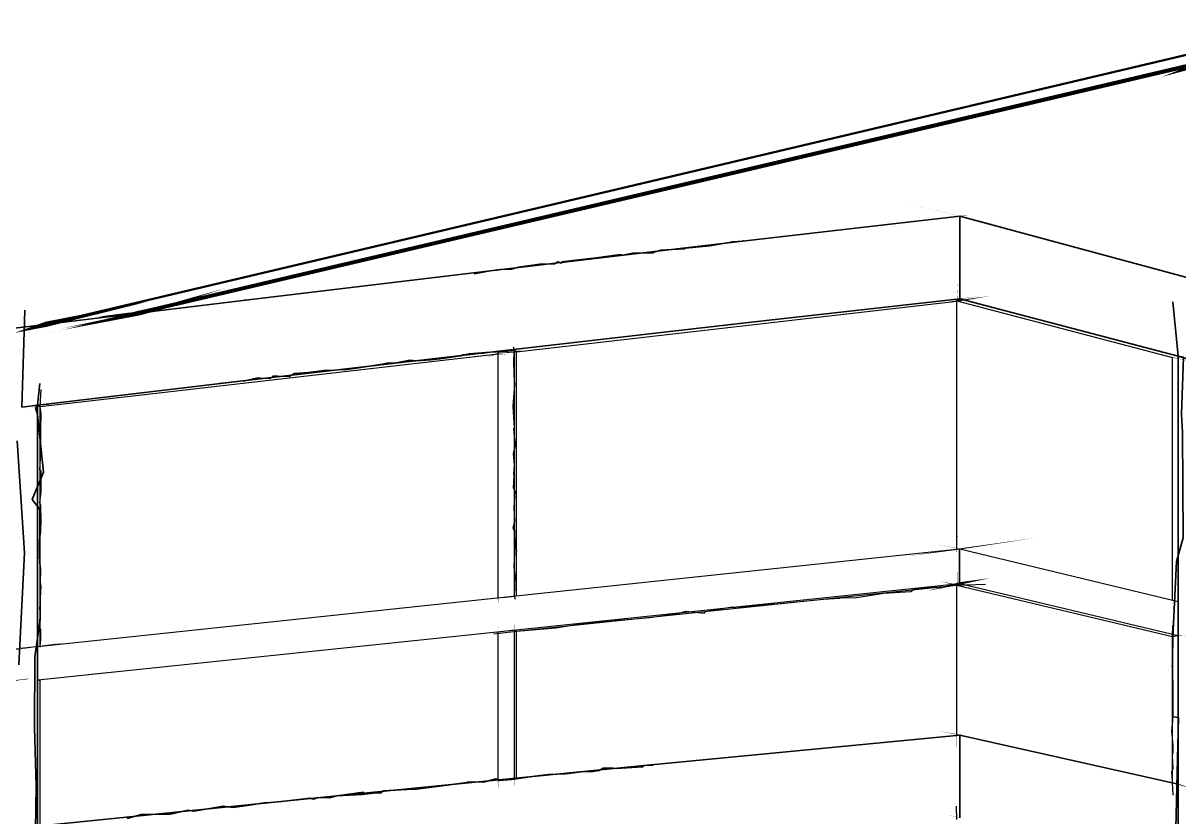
# Model space of a CAD drawing. Header units: inches. Extents: x -877 to 882, y -418 to 410.
# Drawn here: x 287.3 to 463.3, y 288.8 to 409.7 of the extents above; entities that cross this region are included whole.
import ezdxf

# ---------------------------------------------------------------- set-up
doc = ezdxf.new("R2010")
doc.units = ezdxf.units.IN
doc.header["$LTSCALE"] = 0.5
doc.header["$MEASUREMENT"] = 0
doc.layers.get('0').update_dxf_attribs({"lineweight": 18})
for name, color, linetype, lineweight in [('A-Glaz-Curt', 52, 'Continuous', 35), ('A-Glaz-Curt-Unit', 51, 'Continuous', 25), ('A-Wall', 113, 'Continuous', 35)]:
    doc.layers.add(name, color=color, linetype=linetype, lineweight=lineweight)

# ---------------------------------------------------------------- blocks, each defined once
blk = doc.blocks.new('*U12')
at = {"color": 7, "linetype": 'Continuous', "lineweight": -3}
for p, q in [((362.44, 328.49), (362.44, 359.65)), ((362.44, 359.65), (362.44, 359.65)), ((289.55, 351.51), (289.55, 351.51)), ((289.55, 351.51), (289.59, 351.48)), ((289.59, 351.48), (289.65, 351.45)), ((362.44, 322.49), (362.44, 328.49)), ((360.26, 322.26), (362.13, 322.46)), ((362.44, 298.19), (362.44, 317.1)), ((362.44, 294.73), (362.44, 298.19))]:
    blk.add_line(p, q, dxfattribs=at)
at = {"layer": 'A-Glaz-Curt', "color": 143, "linetype": 'Continuous', "lineweight": 35}
for p, q in [((396.87, 376.47), (429.92, 380.29)), ((429.92, 367.69), (429.92, 380.29)), ((429.92, 380.29), (429.93, 380.29)), ((429.93, 367.7), (429.93, 380.29)), ((429.93, 380.29), (551.23, 347.51)), ((358.41, 371.96), (396.87, 376.47)), ((320.77, 367.46), (358.41, 371.96)), ((283.96, 362.98), (320.77, 367.46)), ((396.87, 363.98), (429.92, 367.69)), ((429.46, 367.36), (429.92, 367.69)), ((429.92, 367.69), (429.93, 367.7)), ((429.93, 367.7), (463.19, 358.95)), ((358.41, 359.58), (396.87, 363.98)), ((320.77, 355.2), (358.41, 359.58)), ((463.19, -254.38), (463.19, 358.95)), ((463.19, 358.95), (464.73, 358.54)), ((289.55, 351.51), (320.77, 355.2)), ((287.15, 351.23), (289.54, 351.51)), ((289.54, -251.78), (289.54, 351.51)), ((289.54, 351.51), (289.55, 351.51)), ((289.65, 351.45), (289.94, 351.28)), ((381.88, 296.65), (429.93, 301.3)), ((429.93, 288.7), (429.93, 301.3)), ((429.93, 301.3), (463.19, 293.8)), ((335.09, 292.03), (381.88, 296.65)), ((289.54, 287.43), (335.09, 292.03))]:
    blk.add_line(p, q, dxfattribs=at)
at = {"layer": 'A-Glaz-Curt-Unit', "color": 141, "linetype": 'Continuous', "lineweight": 25}
for p, q in [((362.44, 359.65), (429.46, 367.36)), ((429.46, 367.36), (429.5, 367.39)), ((429.46, 329.57), (429.46, 367.36)), ((429.5, 329.58), (429.5, 367.39)), ((429.5, 367.39), (462.33, 358.76)), ((289.94, 351.3), (359.63, 359.32)), ((462.33, 321.82), (462.33, 358.76)), ((289.94, 314.82), (289.94, 351.3)), ((362.44, 317.1), (429.46, 324.09)), ((429.46, 301.25), (429.46, 324.09)), ((429.5, 301.26), (429.5, 324.12)), ((429.5, 324.12), (462.33, 316.29)), ((462.33, 294), (462.33, 316.29)), ((289.94, 287.47), (289.94, 309.53)), ((289.94, 309.53), (289.94, 309.53))]:
    blk.add_line(p, q, dxfattribs=at)
at = {"layer": 'A-Glaz-Curt-Unit', "color": 143, "linetype": 'Continuous', "lineweight": 25}
for p, q in [((359.63, 359.58), (362.13, 359.87)), ((359.63, 322.19), (359.63, 359.58)), ((362.13, 322.46), (362.13, 359.87)), ((362.13, 359.87), (362.44, 359.65)), ((289.59, 314.79), (429.89, 329.62)), ((429.89, 329.62), (429.93, 329.64)), ((429.89, 324.37), (429.89, 329.62)), ((429.93, 324.39), (429.93, 329.64)), ((429.93, 329.64), (463.19, 321.61)), ((289.59, 309.72), (429.89, 324.37)), ((429.46, 324.09), (429.89, 324.37)), ((429.89, 324.37), (429.93, 324.39)), ((429.93, 324.39), (463.19, 316.46)), ((359.63, 317.03), (362.13, 317.3)), ((359.63, 294.45), (359.63, 317.03)), ((362.13, 294.7), (362.13, 317.3)), ((362.13, 317.3), (362.44, 317.1)), ((462.33, 316.29), (463.19, 316.46)), ((289.59, 309.72), (289.59, 314.79)), ((289.59, 309.72), (289.94, 309.53))]:
    blk.add_line(p, q, dxfattribs=at)
at = {"layer": 'A-Wall', "color": 252, "linetype": 'Continuous', "lineweight": 50}
for p, q in [((290.79, 363.82), (467.25, 405.52)), ((303.53, 365.36), (467.25, 403.94)), ((304.42, 365.47), (467.16, 403.81)), ((305.01, 365.54), (467.11, 403.72)), ((305.91, 365.65), (467.02, 403.59))]:
    blk.add_line(p, q, dxfattribs=at)
blk = doc.blocks.new('New Napkin Sketch')
at = {"layer": 'A-Wall', "color": 143, "linetype": 'Continuous', "lineweight": 35}
for p, q in [((429.92, 367.69), (429.92, 380.29)), ((429.92, 380.29), (429.93, 380.29)), ((429.93, 367.7), (429.93, 380.29)), ((429.46, 367.36), (429.92, 367.69)), ((429.92, 367.69), (429.93, 367.7)), ((463.19, 358.95), (464.73, 358.54)), ((287.15, 351.23), (289.54, 351.51)), ((289.54, 351.51), (289.55, 351.51)), ((289.65, 351.45), (289.94, 351.28)), ((429.93, 288.7), (429.93, 301.3))]:
    blk.add_line(p, q, dxfattribs=at)
at = {"layer": 'A-Wall', "color": 141, "linetype": 'Continuous', "lineweight": 25}
for p, q in [((429.46, 367.36), (429.5, 367.39)), ((289.94, 309.53), (289.94, 309.53))]:
    blk.add_line(p, q, dxfattribs=at)
at = {"layer": 'A-Wall', "color": 143, "linetype": 'Continuous', "lineweight": 25}
for p, q in [((359.63, 359.58), (362.13, 359.87)), ((362.13, 359.87), (362.44, 359.65)), ((429.89, 329.62), (429.93, 329.64)), ((429.89, 324.37), (429.89, 329.62)), ((429.93, 324.39), (429.93, 329.64)), ((429.46, 324.09), (429.89, 324.37)), ((429.89, 324.37), (429.93, 324.39)), ((359.63, 317.03), (362.13, 317.3)), ((362.13, 317.3), (362.44, 317.1)), ((462.33, 316.29), (463.19, 316.46)), ((289.59, 309.72), (289.59, 314.79)), ((289.59, 309.72), (289.94, 309.53))]:
    blk.add_line(p, q, dxfattribs=at)
at = {"layer": 'A-Wall', "color": 7, "linetype": 'Continuous', "lineweight": -3}
for p, q in [((362.44, 359.65), (362.44, 359.65)), ((289.55, 351.51), (289.55, 351.51)), ((289.55, 351.51), (289.59, 351.48)), ((289.59, 351.48), (289.65, 351.45)), ((362.44, 322.49), (362.44, 328.49)), ((360.26, 322.26), (362.13, 322.46)), ((362.44, 298.19), (362.44, 317.1)), ((362.44, 294.73), (362.44, 298.19))]:
    blk.add_line(p, q, dxfattribs=at)
at = {"layer": 'A-Wall', "color": 252, "linetype": 'Continuous', "lineweight": 50, "extrusion": (0, 0, -1)}
for points in [[(-285.9, 362.48, 0, 0.794, 0), (-290.79, 363.82, 0.794, 0, 0), (-306.43, 367.3, 0, 0, 0), (-307.32, 366.94, 0, 0, 0), (-323.23, 370.98, 0, 0, 0), (-332.43, 373.46, 0, 0, 0), (-338.07, 375.91, 0, 0, 0), (-351.46, 377.81, 0, 0, 0), (-362.79, 380.82, 0, 0, 0), (-380.25, 384.46, 0, 0, 0), (-387.51, 386.31, 0, 0, 0), (-390.14, 386.48, 0, 0, 0), (-400.25, 388.9, 0, 0, 0), (-408.15, 391.01, 0, 0, 0), (-411.08, 392.07, 0, 0, 0), (-417.39, 392.86, 0, 0, 0), (-427.62, 395.81, 0, 0, 0), (-441.99, 400.39, 0, 0, 0), (-456.22, 403.04, 0, 0.137, 0), (-467.25, 405.52, 0.137, 0, 0), (-483.35, 409.67, 0, 0, 0)], [(-289.4, 362.1, 0, 0.0206, 0), (-304.42, 365.47, 0.0206, 0, 0), (-307.14, 365.92, 0, 0, 0), (-312.09, 366.82, 0, 0, 0), (-322.65, 369.64, 0, 0, 0), (-329.13, 371.96, 0, 0, 0), (-340.13, 374.29, 0, 0, 0), (-349.63, 376.27, 0, 0, 0), (-357.57, 378.52, 0, 0, 0), (-371.45, 380.66, 0, 0, 0), (-379.75, 383.1, 0, 0, 0), (-385.74, 385.23, 0, 0, 0), (-399.53, 387.21, 0, 0, 0), (-412.94, 391.45, 0, 0, 0), (-427.51, 393.95, 0, 0, 0), (-437.75, 397.3, 0, 0, 0), (-450.93, 400.83, 0, 0, 0), (-454.28, 400.27, 0, 0, 0), (-461.63, 403.14, 0, 0, 0), (-464.96, 402.47, 0, 0.3, 0), (-467.16, 403.81, 0.3, 0, 0), (-478.78, 407.22, 0, 0, 0)], [(-293.54, 362.99, 0, 0.732, 0), (-305.01, 365.54, 0.732, 0, 0), (-317.4, 368.5, 0, 0, 0), (-327.37, 371.56, 0, 0, 0), (-333.94, 372.43, 0, 0, 0), (-348.78, 376.26, 0, 0, 0), (-360.66, 379.38, 0, 0, 0), (-371.08, 381.26, 0, 0, 0), (-375.09, 381.23, 0, 0, 0), (-379.18, 383.85, 0, 0, 0), (-394.67, 386.86, 0, 0, 0), (-410.44, 390.25, 0, 0, 0), (-414.13, 391.38, 0, 0, 0), (-427.37, 395.14, 0, 0, 0), (-431.69, 396.04, 0, 0, 0), (-446.63, 399.54, 0, 0, 0), (-448.05, 398.66, 0, 0, 0), (-460.42, 402.82, 0, 0, 0), (-463.98, 402.58, 0, 0.409, 0), (-467.11, 403.72, 0.409, 0, 0), (-474.83, 405.97, 0, 0, 0)], [(-298.56, 364.96, 0, 0.498, 0), (-303.53, 365.36, 0.498, 0, 0), (-308.69, 365.93, 0, 0, 0), (-323.19, 370.16, 0, 0, 0), (-337.37, 372.89, 0, 0, 0), (-342.46, 374.82, 0, 0, 0), (-351.66, 376.89, 0, 0, 0), (-354.95, 376.66, 0, 0, 0), (-355.79, 376.84, 0, 0, 0), (-363.64, 380.36, 0, 0, 0), (-380.19, 383.08, 0, 0, 0), (-392.56, 386.42, 0, 0, 0), (-397.34, 387.23, 0, 0, 0), (-413.19, 390.45, 0, 0, 0), (-419.83, 393.13, 0, 0, 0), (-423.02, 392.8, 0, 0, 0), (-438.06, 397.42, 0, 0, 0), (-452.58, 399.76, 0, 0, 0), (-458.16, 401.63, 0, 0, 0), (-467.25, 403.19, 0, 0.558, 0), (-467.25, 403.94, 0.558, 0, 0), (-469.73, 405.35, 0, 0, 0)], [(-293.29, 363.21, 0, 0.458, 0), (-305.91, 365.65, 0.458, 0, 0), (-318.23, 369.35, 0, 0, 0), (-330.49, 370.7, 0, 0, 0), (-340.16, 373.83, 0, 0, 0), (-354.98, 377.52, 0, 0, 0), (-370.15, 379.97, 0, 0, 0), (-379.1, 382.28, 0, 0, 0), (-383.97, 383.36, 0, 0, 0), (-388.77, 384.53, 0, 0, 0), (-392.71, 385.41, 0, 0, 0), (-398.62, 386.98, 0, 0, 0), (-411.65, 389.82, 0, 0, 0), (-418.28, 391.95, 0, 0, 0), (-426.05, 393.59, 0, 0, 0), (-439.67, 396.9, 0, 0, 0), (-446.11, 399.11, 0, 0, 0), (-460.68, 401.48, 0, 0.789, 0), (-467.02, 403.59, 0.789, 0, 0), (-470.42, 403.97, 0, 0, 0)]]:
    blk.add_lwpolyline(points, format="xyseb", dxfattribs=at)
at = {"layer": 'A-Wall', "color": 143, "linetype": 'Continuous', "lineweight": 35, "extrusion": (0, 0, -1)}
for points in [[(-421.07, 382.4, 0, 0.0167, 0), (-429.93, 380.29, 0.0167, 0, 0), (-439.95, 377.96, 0, 0, 0), (-451.95, 374.95, 0, 0, 0), (-453.74, 373.42, 0, 0, 0), (-462.51, 372.06, 0, 0, 0), (-473.95, 368.4, 0, 0, 0), (-477.48, 367.37, 0, 0, 0), (-482.62, 366.1, 0, 0, 0), (-489.47, 364.14, 0, 0, 0), (-490.29, 363.58, 0, 0, 0), (-502.14, 360.78, 0, 0, 0), (-503.19, 361.13, 0, 0, 0), (-508.29, 359.56, 0, 0, 0), (-510.01, 359.27, 0, 0, 0), (-518.66, 356.84, 0, 0, 0), (-519.83, 356.2, 0, 0, 0), (-528.91, 353.01, 0, 0, 0), (-538.91, 351.49, 0, 0, 0), (-547.77, 347.81, 0, 0.547, 0), (-551.23, 347.51, 0.547, 0, 0), (-551.69, 347.4, 0, 0, 0)], [(-393.59, 376.2, 0, 0.0946, 0), (-396.87, 376.47, 0.0946, 0, 0), (-399.8, 376.76, 0, 0, 0), (-401.61, 377.1, 0, 0, 0), (-403.31, 377.2, 0, 0, 0), (-405.63, 377.55, 0, 0, 0), (-405.71, 377.54, 0, 0, 0), (-405.76, 377.64, 0, 0, 0), (-407.28, 377.62, 0, 0, 0), (-407.93, 377.88, 0, 0, 0), (-408.02, 377.71, 0, 0, 0), (-410.71, 378.01, 0, 0, 0), (-413.39, 378.23, 0, 0, 0), (-415.3, 378.55, 0, 0, 0), (-415.34, 378.65, 0, 0, 0), (-418.34, 378.83, 0, 0, 0), (-420.18, 379.17, 0, 0, 0), (-421.79, 379.21, 0, 0, 0), (-422.78, 379.56, 0, 0, 0), (-425.28, 379.82, 0, 0, 0), (-427.7, 379.94, 0, 0.0966, 0), (-429.92, 380.29, 0.0966, 0, 0), (-431.41, 380.37, 0, 0, 0)], [(-318.05, 367.12, 0, 0.165, 0), (-320.77, 367.46, 0.165, 0, 0), (-321.42, 367.68, 0, 0, 0), (-324.84, 367.91, 0, 0, 0), (-327.8, 368.34, 0, 0, 0), (-330.89, 368.65, 0, 0, 0), (-332.34, 368.66, 0, 0, 0), (-334.81, 369, 0, 0, 0), (-337.55, 369.42, 0, 0, 0), (-337.82, 369.4, 0, 0, 0), (-340.99, 369.8, 0, 0, 0), (-344.5, 370.36, 0, 0, 0), (-347.92, 370.86, 0, 0, 0), (-348.71, 370.61, 0, 0, 0), (-349.97, 371.11, 0, 0, 0), (-351.53, 370.98, 0, 0, 0), (-354, 371.27, 0, 0, 0), (-357.28, 371.86, 0, 0.0886, 0), (-358.41, 371.96, 0.0886, 0, 0), (-359.66, 371.97, 0, 0, 0)], [(-394.61, 363.57, 0, 0.0496, 0), (-396.87, 363.98, 0.0496, 0, 0), (-396.96, 363.82, 0, 0, 0), (-399.03, 364.3, 0, 0, 0), (-401.21, 364.34, 0, 0, 0), (-404.11, 364.75, 0, 0, 0), (-404.59, 364.9, 0, 0, 0), (-405.58, 364.96, 0, 0, 0), (-405.78, 364.85, 0, 0, 0), (-408.1, 365.28, 0, 0, 0), (-409, 365.44, 0, 0, 0), (-409.96, 365.52, 0, 0, 0), (-412.73, 365.69, 0, 0, 0), (-413.02, 365.74, 0, 0, 0), (-415.39, 366.03, 0, 0, 0), (-417.12, 366.28, 0, 0, 0), (-419.88, 366.45, 0, 0, 0), (-421.05, 366.85, 0, 0, 0), (-423.6, 367.08, 0, 0, 0), (-426.81, 367.23, 0, 0, 0), (-428.75, 367.5, 0, 0, 0), (-429.82, 367.74, 0, 0.0597, 0), (-429.92, 367.69, 0.0597, 0, 0), (-433.1, 368.12, 0, 0, 0)], [(-429.74, 367.91, 0, 0.05, 0), (-429.93, 367.7, 0.05, 0, 0), (-431.28, 367.44, 0, 0, 0), (-431.25, 367.24, 0, 0, 0), (-433.82, 366.81, 0, 0, 0), (-436.81, 365.71, 0, 0, 0), (-437.41, 365.59, 0, 0, 0), (-438.46, 365.36, 0, 0, 0), (-441.1, 364.88, 0, 0, 0), (-441.37, 364.83, 0, 0, 0), (-444.25, 363.98, 0, 0, 0), (-446.95, 363.2, 0, 0, 0), (-449.31, 362.43, 0, 0, 0), (-450.58, 362.19, 0, 0, 0), (-453.81, 361.36, 0, 0, 0), (-454.78, 361.15, 0, 0, 0), (-457.05, 360.7, 0, 0, 0), (-457.18, 360.42, 0, 0, 0), (-457.5, 360.43, 0, 0, 0), (-460.32, 359.73, 0, 0, 0), (-460.8, 359.49, 0, 0, 0), (-462.76, 359.12, 0, 0.124, 0), (-463.19, 358.95, 0.124, 0, 0), (-463.39, 358.73, 0, 0, 0)], [(-281.48, 362.72, 0, 0.0487, 0), (-283.96, 362.98, 0.0487, 0, 0), (-286.74, 363.45, 0, 0, 0), (-287.62, 363.39, 0, 0, 0), (-290.05, 363.85, 0, 0, 0), (-291.1, 363.73, 0, 0, 0), (-291.1, 363.82, 0, 0, 0), (-293.49, 364.24, 0, 0, 0), (-296.43, 364.59, 0, 0, 0), (-299.59, 364.87, 0, 0, 0), (-303.11, 365.35, 0, 0, 0), (-305.24, 365.63, 0, 0, 0), (-307.8, 365.79, 0, 0, 0), (-310.6, 366.29, 0, 0, 0), (-314.11, 366.57, 0, 0, 0), (-317.16, 366.94, 0, 0, 0), (-320.62, 367.32, 0, 0.1, 0), (-320.77, 367.46, 0.1, 0, 0), (-322.56, 367.56, 0, 0, 0)], [(-357.07, 359.27, 0, 0.177, 0), (-358.41, 359.58, 0.177, 0, 0), (-360.38, 359.76, 0, 0, 0), (-363.34, 360.04, 0, 0, 0), (-365.44, 360.23, 0, 0, 0), (-367.41, 360.75, 0, 0, 0), (-371.2, 360.99, 0, 0, 0), (-371.53, 361.02, 0, 0, 0), (-373.72, 361.25, 0, 0, 0), (-374.11, 361.47, 0, 0, 0), (-377.62, 361.89, 0, 0, 0), (-380.12, 362.1, 0, 0, 0), (-382.99, 362.22, 0, 0, 0), (-383.25, 362.56, 0, 0, 0), (-384.38, 362.49, 0, 0, 0), (-386.51, 362.67, 0, 0, 0), (-389.78, 363.24, 0, 0, 0), (-391.74, 363.21, 0, 0, 0), (-392.81, 363.42, 0, 0, 0), (-396.49, 363.86, 0, 0.0678, 0), (-396.87, 363.98, 0.0678, 0, 0), (-398.55, 364.07, 0, 0, 0)], [(-288.07, 351.27, 0, 0.131, 0), (-289.55, 351.51, 0.131, 0, 0), (-291.33, 351.57, 0, 0, 0), (-294.28, 352.15, 0, 0, 0), (-295.79, 352.3, 0, 0, 0), (-296.62, 352.5, 0, 0, 0), (-298.95, 352.69, 0, 0, 0), (-301.3, 352.77, 0, 0, 0), (-302.13, 352.84, 0, 0, 0), (-304.25, 353.23, 0, 0, 0), (-306.78, 353.59, 0, 0, 0), (-307.9, 353.61, 0, 0, 0), (-310.34, 353.83, 0, 0, 0), (-311.84, 354.29, 0, 0, 0), (-312.16, 354.12, 0, 0, 0), (-313.76, 354.46, 0, 0, 0), (-315.61, 354.5, 0, 0, 0), (-316.19, 354.74, 0, 0, 0), (-318.5, 355.08, 0, 0.0193, 0), (-320.77, 355.2, 0.0193, 0, 0), (-323.58, 355.47, 0, 0, 0)], [(-379.67, 296.31, 0, 0.0326, 0), (-381.88, 296.65, 0.0326, 0, 0), (-383.04, 296.96, 0, 0, 0), (-384.63, 297.03, 0, 0, 0), (-386.58, 297.22, 0, 0, 0), (-387.85, 297.35, 0, 0, 0), (-390.77, 297.62, 0, 0, 0), (-395.57, 297.77, 0, 0, 0), (-397.13, 298.24, 0, 0, 0), (-399.69, 298.31, 0, 0, 0), (-404.21, 298.61, 0, 0, 0), (-405.23, 298.77, 0, 0, 0), (-406.39, 299.24, 0, 0, 0), (-407.12, 299.32, 0, 0, 0), (-410.6, 299.64, 0, 0, 0), (-411.01, 299.35, 0, 0, 0), (-413.52, 299.48, 0, 0, 0), (-414.45, 299.84, 0, 0, 0), (-415.57, 299.89, 0, 0, 0), (-420.39, 300.15, 0, 0, 0), (-423.06, 300.86, 0, 0, 0), (-425.99, 300.81, 0, 0, 0), (-429.55, 301.24, 0, 0.113, 0), (-429.93, 301.3, 0.113, 0, 0), (-430.06, 301.51, 0, 0, 0)], [(-426.77, 301.92, 0, 0.0927, 0), (-429.93, 301.3, 0.0927, 0, 0), (-430.5, 301.14, 0, 0, 0), (-432.11, 300.93, 0, 0, 0), (-434.74, 300.15, 0, 0, 0), (-436.16, 299.81, 0, 0, 0), (-437.05, 299.59, 0, 0, 0), (-438.97, 299.12, 0, 0, 0), (-440.17, 298.95, 0, 0, 0), (-442.95, 298.22, 0, 0, 0), (-444.08, 298.15, 0, 0, 0), (-445.6, 297.91, 0, 0, 0), (-445.67, 297.8, 0, 0, 0), (-445.9, 297.8, 0, 0, 0), (-448.78, 297.13, 0, 0, 0), (-451.66, 296.45, 0, 0, 0), (-451.99, 296.32, 0, 0, 0), (-453.27, 295.99, 0, 0, 0), (-454.32, 295.63, 0, 0, 0), (-454.75, 295.68, 0, 0, 0), (-456.61, 295.2, 0, 0, 0), (-458.98, 294.62, 0, 0, 0), (-462.04, 294.14, 0, 0.153, 0), (-463.19, 293.8, 0.153, 0, 0), (-465.38, 293.15, 0, 0, 0)], [(-428, 289.16, 0, 0.0544, 0), (-429.93, 288.7, 0.0544, 0, 0)]]:
    blk.add_lwpolyline(points, format="xyseb", dxfattribs=at)
for points in [[(-356.01, 371.52), (-358.41, 371.96), (-359.99, 372.17), (-361.7, 372.22), (-362.75, 372.54), (-365.98, 373), (-368.25, 373.04), (-368.75, 373.35), (-369.27, 373.13), (-369.36, 373.34), (-371.04, 373.56), (-374.64, 373.94), (-377.88, 374.41), (-378.36, 374.45), (-378.38, 374.32), (-380.13, 374.67), (-383.25, 374.7), (-383.36, 374.8), (-384.41, 375.1), (-386.12, 375.19), (-388.04, 375.31), (-388.18, 375.42), (-391.86, 375.76), (-395.36, 376.4), (-396.87, 376.47), (-396.98, 376.62)], [(-462.79, 284.97), (-463.22, 303.98), (-462.34, 304.09), (-462.32, 315.17), (-462.92, 327.7), (-463.94, 331.3), (-463.82, 347.34), (-463.68, 350.12), (-463.98, 358.83), (-463.19, 358.95), (-462.38, 367.25)], [(-286.7, 311.99), (-287.54, 329.02), (-286.4, 346.1)], [(-287.15, 351.23), (-287.61, 365.98)], [(-317.19, 354.83), (-320.77, 355.2), (-321.1, 355.24), (-322.87, 355.6), (-323.48, 355.61), (-324.98, 355.58), (-325.35, 355.92), (-326.06, 355.94), (-327.81, 355.88), (-328.66, 356.31), (-330.79, 356.51), (-333.51, 356.85), (-334.29, 356.78), (-335.3, 356.88), (-336.62, 356.96), (-338.07, 357.13), (-340.38, 357.5), (-342.06, 357.77), (-342.71, 357.91), (-343.91, 357.89), (-346.18, 358.34), (-347.14, 358.26), (-349.42, 358.4), (-350.77, 358.57), (-353.94, 359.01), (-354.32, 359.16), (-354.77, 359.21), (-355.24, 359.33), (-358.41, 359.58), (-361.13, 359.71)], [(-289.06, 276.91), (-289.29, 293.52), (-289.08, 302.45), (-289.13, 313.19), (-289.93, 318.88), (-289.86, 335.65), (-288.71, 337.15), (-290.44, 341.33), (-289.52, 350.09), (-289.21, 351.11), (-289.54, 351.51), (-289.85, 354.81)], [(-331.68, 291.7), (-335.09, 292.03), (-338.92, 292.23), (-341.07, 292.51), (-341.68, 292.47), (-342.17, 292.79), (-346.59, 293.07), (-347.22, 293.04), (-350.36, 293.48), (-354.86, 294.06), (-354.89, 294.12), (-355.08, 294.15), (-357.4, 294.14), (-359.28, 294.61), (-359.86, 294.36), (-361.74, 294.52), (-365.22, 295.03), (-367.29, 295.28), (-369.94, 295.4), (-372.26, 295.72), (-374.07, 295.75), (-375.03, 295.92), (-375.61, 296.24), (-376.71, 296.3), (-377.63, 296.2), (-381.64, 296.47), (-381.88, 296.65), (-383.21, 296.7)], [(-303.17, 288.59), (-305.28, 289.21), (-309.75, 289.25), (-312.42, 289.85), (-313.31, 289.69), (-315.74, 290.11), (-317.76, 290.49), (-319.32, 290.27), (-321.78, 290.64), (-324.05, 290.98), (-324.43, 290.96), (-326.68, 291.18), (-331.01, 291.71), (-331.56, 291.56), (-332.23, 291.77), (-333.96, 291.75), (-335.09, 292.03), (-339.16, 292.6)]]:
    blk.add_lwpolyline(points, dxfattribs=at)
at = {"layer": 'A-Wall', "color": 141, "linetype": 'Continuous', "lineweight": 25, "extrusion": (0, 0, -1)}
for points in [[(-429.43, 327.24, 0, 0.0517, 0), (-429.46, 329.57, 0.0517, 0, 0), (-429.6, 331.89, 0, 0, 0), (-429.46, 332.11, 0, 0, 0), (-429.45, 335.62, 0, 0, 0), (-429.37, 336.15, 0, 0, 0), (-429.34, 336.95, 0, 0, 0), (-429.51, 340.42, 0, 0, 0), (-429.44, 343.43, 0, 0, 0), (-429.33, 345.6, 0, 0, 0), (-429.33, 349.06, 0, 0, 0), (-429.56, 352.29, 0, 0, 0), (-429.55, 355.85, 0, 0, 0), (-429.36, 357.49, 0, 0, 0), (-429.49, 357.79, 0, 0, 0), (-429.32, 359.42, 0, 0, 0), (-429.31, 362.86, 0, 0, 0), (-429.53, 365.12, 0, 0.00277, 0), (-429.46, 367.36, 0.00277, 0, 0), (-429.46, 370.72, 0, 0, 0)], [(-429.35, 328.98, 0, 0.101, 0), (-429.5, 329.58, 0.101, 0, 0), (-429.52, 329.6, 0, 0, 0), (-429.34, 333.35, 0, 0, 0), (-429.4, 335.04, 0, 0, 0), (-429.33, 335.15, 0, 0, 0), (-429.39, 336.95, 0, 0, 0), (-429.66, 338.72, 0, 0, 0), (-429.47, 339.36, 0, 0, 0), (-429.56, 340.76, 0, 0, 0), (-429.63, 343.25, 0, 0, 0), (-429.61, 344.37, 0, 0, 0), (-429.38, 345.01, 0, 0, 0), (-429.35, 348.14, 0, 0, 0), (-429.65, 351.7, 0, 0, 0), (-429.63, 352.14, 0, 0, 0), (-429.43, 353.82, 0, 0, 0), (-429.59, 354.35, 0, 0, 0), (-429.37, 357.44, 0, 0, 0), (-429.55, 360.33, 0, 0, 0), (-429.37, 363.69, 0, 0, 0), (-429.58, 365.02, 0, 0.0406, 0), (-429.5, 367.39, 0.0406, 0, 0), (-429.69, 370.96, 0, 0, 0)], [(-359.03, 359.35, 0, 0.217, 0), (-362.44, 359.65, 0.217, 0, 0), (-363.13, 359.86, 0, 0, 0), (-368.65, 360.03, 0, 0, 0), (-372.62, 360.69, 0, 0, 0), (-375.08, 360.85, 0, 0, 0), (-381.37, 362.06, 0, 0, 0), (-385.45, 362.09, 0, 0, 0), (-389.65, 362.76, 0, 0, 0), (-393.71, 363.22, 0, 0, 0), (-399.68, 364.18, 0, 0, 0), (-404.75, 364.44, 0, 0, 0), (-405.52, 364.42, 0, 0, 0), (-411.98, 365.67, 0, 0, 0), (-413.63, 365.87, 0, 0, 0), (-416.03, 365.59, 0, 0, 0), (-419.58, 365.89, 0, 0, 0), (-421.93, 366.29, 0, 0, 0), (-427.46, 367.1, 0, 0.231, 0), (-429.46, 367.36, 0.231, 0, 0), (-434.58, 368.14, 0, 0, 0)], [(-429.31, 367.52, 0, 0.057, 0), (-429.5, 367.39, 0.057, 0, 0), (-429.8, 367.46, 0, 0, 0), (-430.98, 366.92, 0, 0, 0), (-433.14, 366.28, 0, 0, 0), (-433.75, 366.26, 0, 0, 0), (-435.67, 365.73, 0, 0, 0), (-437.32, 365.51, 0, 0, 0), (-439.63, 364.8, 0, 0, 0), (-440.34, 364.59, 0, 0, 0), (-442.76, 363.81, 0, 0, 0), (-443.03, 363.85, 0, 0, 0), (-446, 363.17, 0, 0, 0), (-447.97, 362.45, 0, 0, 0), (-449.94, 362.18, 0, 0, 0), (-453.06, 361.24, 0, 0, 0), (-453.03, 361.03, 0, 0, 0), (-453.64, 361.17, 0, 0, 0), (-456.42, 360.3, 0, 0, 0), (-459.18, 359.71, 0, 0, 0), (-462.19, 358.63, 0, 0.0762, 0), (-462.33, 358.76, 0.0762, 0, 0), (-464.86, 358.26, 0, 0, 0)], [(-287.78, 351.03, 0, 0.0249, 0), (-289.94, 351.3, 0.0249, 0, 0), (-292.37, 351.46, 0, 0, 0), (-292.46, 351.9, 0, 0, 0), (-299.31, 352.45, 0, 0, 0), (-304.27, 352.98, 0, 0, 0), (-309.9, 353.38, 0, 0, 0), (-314.63, 354.03, 0, 0, 0), (-316.64, 354.28, 0, 0, 0), (-322.45, 354.92, 0, 0, 0), (-327.47, 355.75, 0, 0, 0), (-331.43, 356.02, 0, 0, 0), (-335.51, 356.63, 0, 0, 0), (-337.26, 356.82, 0, 0, 0), (-338.1, 356.79, 0, 0, 0), (-343.1, 357.16, 0, 0, 0), (-348.48, 357.97, 0, 0, 0), (-352.57, 358.26, 0, 0, 0), (-357.62, 358.76, 0, 0.0865, 0), (-359.63, 359.32, 0.0865, 0, 0), (-361.28, 359.18, 0, 0, 0)], [(-462.47, 319.61, 0, 0.0093, 0), (-462.33, 321.82, 0.0093, 0, 0), (-462.46, 322.09, 0, 0, 0), (-462.34, 322.62, 0, 0, 0), (-462.52, 326.22, 0, 0, 0), (-462.42, 329.1, 0, 0, 0), (-462.33, 331.03, 0, 0, 0), (-462.26, 331.56, 0, 0, 0), (-462.19, 333.41, 0, 0, 0), (-462.44, 334.18, 0, 0, 0), (-462.29, 336.72, 0, 0, 0), (-462.48, 339.83, 0, 0, 0), (-462.2, 339.94, 0, 0, 0), (-462.25, 342.79, 0, 0, 0), (-462.18, 344.99, 0, 0, 0), (-462.32, 345.9, 0, 0, 0), (-462.27, 348.71, 0, 0, 0), (-462.19, 349.34, 0, 0, 0), (-462.49, 352.13, 0, 0, 0), (-462.35, 352.2, 0, 0, 0), (-462.38, 355.86, 0, 0, 0), (-462.18, 356.82, 0, 0, 0), (-462.36, 357.94, 0, 0.00122, 0), (-462.33, 358.76, 0.00122, 0, 0), (-462.31, 360.5, 0, 0, 0)], [(-429.46, 299.01, 0, 0.0617, 0), (-429.5, 301.26, 0.0617, 0, 0), (-429.46, 302.08, 0, 0, 0), (-429.47, 302.15, 0, 0, 0), (-429.44, 303.2, 0, 0, 0), (-429.41, 304.91, 0, 0, 0), (-429.44, 305.82, 0, 0, 0), (-429.42, 306.94, 0, 0, 0), (-429.49, 308.65, 0, 0, 0), (-429.48, 310.67, 0, 0, 0), (-429.5, 312.83, 0, 0, 0), (-429.61, 313.58, 0, 0, 0), (-429.47, 315.32, 0, 0, 0), (-429.47, 316.58, 0, 0, 0), (-429.58, 318.8, 0, 0, 0), (-429.48, 320, 0, 0, 0), (-429.42, 321.07, 0, 0, 0), (-429.43, 321.68, 0, 0, 0), (-429.48, 323.87, 0, 0.0696, 0), (-429.5, 324.12, 0.0696, 0, 0), (-429.53, 326.23, 0, 0, 0)], [(-426.97, 324.7, 0, 0.166, 0), (-429.5, 324.12, 0.166, 0, 0), (-430.66, 323.7, 0, 0, 0), (-433.68, 323.17, 0, 0, 0), (-436.53, 322.48, 0, 0, 0), (-438, 322.13, 0, 0, 0), (-438.73, 321.77, 0, 0, 0), (-441.18, 321.34, 0, 0, 0), (-443.02, 320.86, 0, 0, 0), (-446.17, 320.21, 0, 0, 0), (-446.54, 319.92, 0, 0, 0), (-446.91, 319.81, 0, 0, 0), (-448.47, 319.65, 0, 0, 0), (-451.53, 318.8, 0, 0, 0), (-453.48, 318.4, 0, 0, 0), (-454.51, 317.99, 0, 0, 0), (-455.73, 317.88, 0, 0, 0), (-457.36, 317.62, 0, 0, 0), (-458.17, 317.26, 0, 0, 0), (-460, 316.89, 0, 0, 0), (-461.93, 316.44, 0, 0.000118, 0), (-462.33, 316.29, 0.000118, 0, 0), (-463.09, 316.12, 0, 0, 0)], [(-429.5, 301.18, 0, 0.0982, 0), (-429.46, 301.25, 0.0982, 0, 0), (-429.5, 302.51, 0, 0, 0), (-429.39, 304.14, 0, 0, 0), (-429.35, 304.14, 0, 0, 0), (-429.43, 305.84, 0, 0, 0), (-429.53, 307.96, 0, 0, 0), (-429.38, 308.42, 0, 0, 0), (-429.49, 308.87, 0, 0, 0), (-429.56, 309.49, 0, 0, 0), (-429.46, 310.68, 0, 0, 0), (-429.49, 311.17, 0, 0, 0), (-429.57, 312.72, 0, 0, 0), (-429.43, 314.57, 0, 0, 0), (-429.53, 315.22, 0, 0, 0), (-429.47, 316.33, 0, 0, 0), (-429.39, 318.1, 0, 0, 0), (-429.49, 318.7, 0, 0, 0), (-429.39, 320.27, 0, 0, 0), (-429.52, 321.95, 0, 0.0576, 0), (-429.46, 324.09, 0.0576, 0, 0), (-429.55, 324.52, 0, 0, 0)], [(-289.85, 285.6, 0, 0.0749, 0), (-289.94, 287.47, 0.0749, 0, 0), (-289.85, 289.05, 0, 0, 0), (-289.98, 290.12, 0, 0, 0), (-289.86, 291.13, 0, 0, 0), (-289.86, 292.62, 0, 0, 0), (-290.03, 294.71, 0, 0, 0), (-289.91, 294.79, 0, 0, 0), (-290.01, 295.47, 0, 0, 0), (-289.92, 297.07, 0, 0, 0), (-289.94, 299.2, 0, 0, 0), (-289.83, 301.38, 0, 0, 0), (-289.96, 303.52, 0, 0, 0), (-289.95, 305.27, 0, 0, 0), (-289.93, 307.3, 0, 0, 0), (-289.9, 307.44, 0, 0, 0), (-289.9, 307.7, 0, 0, 0), (-289.85, 308.72, 0, 0, 0), (-289.98, 309.45, 0, 0.0382, 0), (-289.94, 309.53, 0.0382, 0, 0), (-289.86, 309.98, 0, 0, 0)]]:
    blk.add_lwpolyline(points, format="xyseb", dxfattribs=at)
at = {"layer": 'A-Wall', "color": 7, "linetype": 'Continuous', "lineweight": -3, "extrusion": (0, 0, -1)}
blk.add_lwpolyline([(-362.51, 328.48, 0, 0.0673, 0), (-362.44, 328.49, 0.0673, 0, 0), (-362.59, 329.83, 0, 0, 0), (-362.49, 331.55, 0, 0, 0), (-362.59, 332.7, 0, 0, 0), (-362.59, 334.51, 0, 0, 0), (-362.59, 336.64, 0, 0, 0), (-362.53, 339.35, 0, 0, 0), (-362.57, 341.23, 0, 0, 0), (-362.35, 342.47, 0, 0, 0), (-362.58, 343.81, 0, 0, 0), (-362.56, 346.68, 0, 0, 0), (-362.37, 348.29, 0, 0, 0), (-362.33, 348.57, 0, 0, 0), (-362.51, 351.17, 0, 0, 0), (-362.58, 353.52, 0, 0, 0), (-362.42, 356.28, 0, 0, 0), (-362.31, 357.62, 0, 0, 0), (-362.37, 358.42, 0, 0.0232, 0), (-362.44, 359.65, 0.0232, 0, 0), (-362.42, 360.77, 0, 0, 0)], format="xyseb", dxfattribs=at)
at = {"layer": 'A-Wall', "color": 143, "linetype": 'Continuous', "lineweight": 25, "extrusion": (0, 0, -1)}
for points in [[(-359.65, 321.45, 0, 0.12, 0), (-359.63, 322.19, 0.12, 0, 0), (-359.63, 324.73, 0, 0, 0), (-359.55, 327.47, 0, 0, 0), (-359.63, 330.93, 0, 0, 0), (-359.61, 333.31, 0, 0, 0), (-359.65, 335.51, 0, 0, 0), (-359.78, 338.01, 0, 0, 0), (-359.81, 340.28, 0, 0, 0), (-359.7, 342.15, 0, 0, 0), (-359.6, 344.14, 0, 0, 0), (-359.8, 346.93, 0, 0, 0), (-359.66, 347.32, 0, 0, 0), (-359.56, 349.15, 0, 0, 0), (-359.74, 349.67, 0, 0, 0), (-359.73, 351.79, 0, 0, 0), (-359.78, 352.77, 0, 0, 0), (-359.73, 354.08, 0, 0, 0), (-359.52, 356, 0, 0, 0), (-359.52, 357.6, 0, 0, 0), (-359.48, 358.86, 0, 0.0184, 0), (-359.63, 359.58, 0.0184, 0, 0), (-359.81, 359.99, 0, 0, 0)], [(-276.46, 312.87, 0, 0.121, 0), (-289.59, 314.79, 0.121, 0, 0), (-293.44, 315.34, 0, 0, 0), (-294.54, 315.1, 0, 0, 0), (-305.62, 316.16, 0, 0, 0), (-308.2, 316.81, 0, 0, 0), (-310.12, 316.31, 0, 0, 0), (-321.88, 318.21, 0, 0, 0), (-333, 318.92, 0, 0, 0), (-341.73, 320.93, 0, 0, 0), (-354.5, 321.23, 0, 0, 0), (-363.7, 323.29, 0, 0, 0), (-365.89, 322.67, 0, 0, 0), (-376.87, 324.3, 0, 0, 0), (-387.57, 325.5, 0, 0, 0), (-401.34, 326.09, 0, 0, 0), (-407.83, 327.36, 0, 0, 0), (-421.85, 328.51, 0, 0.166, 0), (-429.89, 329.62, 0.166, 0, 0), (-441.72, 331.35, 0, 0, 0)], [(-426.7, 330.27, 0, 0.0526, 0), (-429.93, 329.64, 0.0526, 0, 0), (-432.51, 328.9, 0, 0, 0), (-432.57, 329.11, 0, 0, 0), (-433.73, 328.87, 0, 0, 0), (-433.98, 328.71, 0, 0, 0), (-434.82, 328.53, 0, 0, 0), (-437.11, 328.01, 0, 0, 0), (-439.32, 327.42, 0, 0, 0), (-442.34, 326.75, 0, 0, 0), (-445.32, 325.84, 0, 0, 0), (-447.42, 325.47, 0, 0, 0), (-449.49, 324.84, 0, 0, 0), (-451.39, 324.37, 0, 0, 0), (-452.71, 324.31, 0, 0, 0), (-453.7, 323.73, 0, 0, 0), (-456.51, 323.28, 0, 0, 0), (-459.55, 322.57, 0, 0, 0), (-461.91, 322.06, 0, 0, 0), (-462.77, 321.81, 0, 0.098, 0), (-463.19, 321.61, 0.098, 0, 0), (-463.26, 321.43, 0, 0, 0)], [(-284.31, 309.8, 0, 0.0278, 0), (-289.59, 309.72, 0.0278, 0, 0), (-302.57, 311.14, 0, 0, 0), (-310.2, 312.25, 0, 0, 0), (-317.53, 312.21, 0, 0, 0), (-322.55, 313.52, 0, 0, 0), (-335.13, 313.94, 0, 0, 0), (-339.6, 314.45, 0, 0, 0), (-347.85, 315.53, 0, 0, 0), (-348.19, 316.25, 0, 0, 0), (-356.21, 316.05, 0, 0, 0), (-365.87, 317.45, 0, 0, 0), (-373.95, 318.31, 0, 0, 0), (-374.7, 317.9, 0, 0, 0), (-376.52, 319.04, 0, 0, 0), (-376.83, 318.57, 0, 0, 0), (-381.86, 318.81, 0, 0, 0), (-390.37, 320.85, 0, 0, 0), (-399.23, 321.77, 0, 0, 0), (-404.61, 321.06, 0, 0, 0), (-412.42, 322.31, 0, 0, 0), (-424.74, 323.62, 0, 0, 0), (-424.94, 323.22, 0, 0.383, 0), (-429.89, 324.37, 0.383, 0, 0), (-434.57, 325.19, 0, 0, 0)], [(-429.15, 324.41, 0, 0.0843, 0), (-429.93, 324.39, 0.0843, 0, 0), (-431.75, 323.8, 0, 0, 0), (-432.47, 323.95, 0, 0, 0), (-433.38, 323.64, 0, 0, 0), (-434.18, 323.4, 0, 0, 0), (-434.46, 323.14, 0, 0, 0), (-435.31, 323.16, 0, 0, 0), (-437.35, 322.54, 0, 0, 0), (-440.24, 321.97, 0, 0, 0), (-443.14, 321.11, 0, 0, 0), (-446.1, 320.6, 0, 0, 0), (-446.61, 320.44, 0, 0, 0), (-449.11, 319.7, 0, 0, 0), (-451.4, 319.34, 0, 0, 0), (-452.72, 318.97, 0, 0, 0), (-453.72, 318.84, 0, 0, 0), (-454.3, 318.47, 0, 0, 0), (-456.25, 318.16, 0, 0, 0), (-457.25, 317.97, 0, 0, 0), (-458.66, 317.7, 0, 0, 0), (-459.85, 317.19, 0, 0, 0), (-462.14, 316.7, 0, 0.0926, 0), (-463.19, 316.46, 0.0926, 0, 0), (-464.27, 316.34, 0, 0, 0)], [(-359.7, 292.58, 0, 0.109, 0), (-359.63, 294.45, 0.109, 0, 0), (-359.72, 296.33, 0, 0, 0), (-359.55, 296.53, 0, 0, 0), (-359.62, 297.72, 0, 0, 0), (-359.61, 297.8, 0, 0, 0), (-359.55, 298.55, 0, 0, 0), (-359.74, 300.4, 0, 0, 0), (-359.71, 301.99, 0, 0, 0), (-359.58, 303.87, 0, 0, 0), (-359.64, 303.88, 0, 0, 0), (-359.65, 304.75, 0, 0, 0), (-359.69, 306.21, 0, 0, 0), (-359.73, 307, 0, 0, 0), (-359.55, 307.83, 0, 0, 0), (-359.59, 309.27, 0, 0, 0), (-359.63, 310.53, 0, 0, 0), (-359.57, 312.17, 0, 0, 0), (-359.64, 312.88, 0, 0, 0), (-359.65, 312.93, 0, 0, 0), (-359.54, 313.14, 0, 0, 0), (-359.57, 314.07, 0, 0, 0), (-359.63, 315.57, 0, 0.0052, 0), (-359.63, 317.03, 0.0052, 0, 0), (-359.69, 318.89, 0, 0, 0)], [(-362.15, 292.81, 0, 0.022, 0), (-362.13, 294.7, 0.022, 0, 0), (-362.23, 295.76, 0, 0, 0), (-362.06, 296.79, 0, 0, 0), (-362.23, 297.83, 0, 0, 0), (-362.15, 298.49, 0, 0, 0), (-362.15, 299.98, 0, 0, 0), (-362.11, 300.7, 0, 0, 0), (-362.09, 302.53, 0, 0, 0), (-362.03, 303.19, 0, 0, 0), (-362.06, 304.99, 0, 0, 0), (-362.23, 306.95, 0, 0, 0), (-362.03, 309.07, 0, 0, 0), (-362.07, 310.34, 0, 0, 0), (-362.15, 312.37, 0, 0, 0), (-362.05, 312.89, 0, 0, 0), (-362.03, 313.17, 0, 0, 0), (-362.08, 313.54, 0, 0, 0), (-362.2, 313.94, 0, 0, 0), (-362.11, 315.19, 0, 0.00972, 0), (-362.13, 317.3, 0.00972, 0, 0), (-362.15, 319.21, 0, 0, 0)], [(-57.09, 287.28, 0, 0.323, 0), (-66.8, 289.06, 0.323, 0, 0), (-70.54, 289.42, 0, 0, 0), (-73.27, 289.43, 0, 0, 0), (-88.65, 290.7, 0, 0, 0), (-99.23, 292.86, 0, 0, 0), (-116.26, 295.66, 0, 0, 0), (-132.7, 296.9, 0, 0, 0), (-140.77, 298.35, 0, 0, 0), (-159.32, 299.55, 0, 0, 0), (-169.4, 300.07, 0, 0, 0), (-183.18, 301.89, 0, 0, 0), (-188.64, 303.34, 0, 0, 0), (-190.28, 303.79, 0, 0, 0), (-209.12, 305.52, 0, 0, 0), (-212.21, 306.51, 0, 0, 0), (-222.8, 307.55, 0, 0, 0), (-226.99, 308.23, 0, 0, 0), (-244.13, 310.54, 0, 0, 0), (-249.88, 310.18, 0, 0, 0), (-264.8, 312.39, 0, 0, 0), (-276.82, 312.81, 0, 0.196, 0), (-279.93, 313.73, 0.196, 0, 0), (-293.61, 315.29, 0, 0, 0)], [(-164.7, 294.95, 0, 0.144, 0), (-169.77, 296.08, 0.144, 0, 0), (-171.87, 296.72, 0, 0, 0), (-180.04, 297.08, 0, 0, 0), (-188.72, 297.86, 0, 0, 0), (-199.67, 298.95, 0, 0, 0), (-208.47, 300.07, 0, 0, 0), (-209.09, 300.41, 0, 0, 0), (-212.08, 301.35, 0, 0, 0), (-212.14, 301.3, 0, 0, 0), (-214.21, 301.54, 0, 0, 0), (-220.77, 301.81, 0, 0, 0), (-228.02, 302.61, 0, 0, 0), (-234.32, 303.05, 0, 0, 0), (-244.74, 304.93, 0, 0, 0), (-253.07, 305.78, 0, 0, 0), (-257.01, 306.49, 0, 0, 0), (-260.12, 305.95, 0, 0, 0), (-267.21, 307.54, 0, 0, 0), (-276.93, 308.47, 0, 0, 0), (-279.63, 308.66, 0, 0.455, 0), (-279.93, 308.67, 0.455, 0, 0), (-288.52, 309.95, 0, 0, 0)]]:
    blk.add_lwpolyline(points, format="xyseb", dxfattribs=at)
blk.add_lwpolyline([(-362.29, 321.94), (-362.13, 322.46), (-362.23, 325.59), (-362.08, 326.88), (-362.23, 330.09), (-362.17, 332.5), (-362.04, 332.52), (-361.95, 332.86), (-362.18, 333.8), (-362.07, 335.94), (-362.26, 338.39), (-361.97, 338.9), (-362.07, 340.74), (-362.03, 341.01), (-362.16, 342.39), (-362, 344.15), (-362.28, 345.42), (-362.12, 346.69), (-362.02, 348.02), (-362.12, 348.03), (-362.14, 348.04), (-361.95, 351.34), (-362.17, 354.65), (-362.08, 356.06), (-362.01, 358.4), (-362.13, 359.87), (-362, 360.34)], dxfattribs=at)
at = {"layer": 'A-Wall', "color": 141, "linetype": 'Continuous', "lineweight": 25, "extrusion": (0, 0, -1)}
for points in [[(-289.9, 314.68), (-289.94, 314.82), (-290.02, 315.85), (-290.01, 317.38), (-289.87, 317.6), (-289.88, 318.31), (-289.93, 319.64), (-289.91, 319.77), (-289.96, 320.17), (-289.87, 320.39), (-290.06, 323.96), (-289.95, 324.5), (-290.03, 326.55), (-289.82, 328.32), (-289.81, 329.82), (-289.82, 331.01), (-290.02, 332.13), (-290.06, 334.19), (-290.03, 335.93), (-290.04, 336.25), (-289.87, 336.63), (-290.07, 338.35), (-290.08, 341.46), (-289.89, 341.64), (-290.04, 344.33), (-290.01, 347.55), (-290.05, 347.79), (-290.09, 350.19), (-289.94, 351.3), (-290.1, 353.92)], [(-359, 316.69), (-362.44, 317.1), (-368.49, 317.61), (-372.14, 318.21), (-377.23, 318.69), (-377.51, 318.71), (-382.75, 319.21), (-387.01, 319.82), (-388.25, 320.13), (-391.03, 319.84), (-391.26, 320.08), (-391.67, 320.22), (-395.28, 320.81), (-395.86, 320.62), (-397.19, 320.88), (-398.44, 321.02), (-402.12, 321.27), (-404.03, 321.47), (-409.2, 321.97), (-411.62, 322.13), (-411.74, 322.2), (-414.18, 322.23), (-418.36, 322.87), (-422.46, 323.14), (-423.07, 323.63), (-428.32, 323.97), (-428.77, 324.05), (-429.46, 324.09), (-433.82, 324.27)], [(-462.39, 292.13), (-462.33, 294), (-462.3, 294.26), (-462.23, 295.72), (-462.43, 296.18), (-462.33, 298.13), (-462.39, 298.73), (-462.4, 299.72), (-462.22, 301.94), (-462.36, 303.39), (-462.36, 305.07), (-462.38, 306.05), (-462.3, 307.43), (-462.4, 307.83), (-462.33, 308.58), (-462.37, 309.32), (-462.34, 311.39), (-462.25, 311.79), (-462.38, 312.28), (-462.35, 312.38), (-462.37, 312.74), (-462.26, 312.86), (-462.29, 313.05), (-462.3, 313.17), (-462.42, 314.95), (-462.4, 316.14), (-462.33, 316.29), (-462.37, 317.99)], [(-429.46, 288.42), (-429.43, 290.45)], [(-429.5, 288.45), (-429.45, 290.43)]]:
    blk.add_lwpolyline(points, dxfattribs=at)

msp = doc.modelspace()

# ---------------------------------------------------------------- block references
msp.add_blockref('New Napkin Sketch', (0, 0))
at = {"color": 7, "linetype": 'Continuous', "lineweight": -3}
msp.add_blockref('*U12', (0, 0), dxfattribs=at)

doc.saveas('drawing.dxf')
